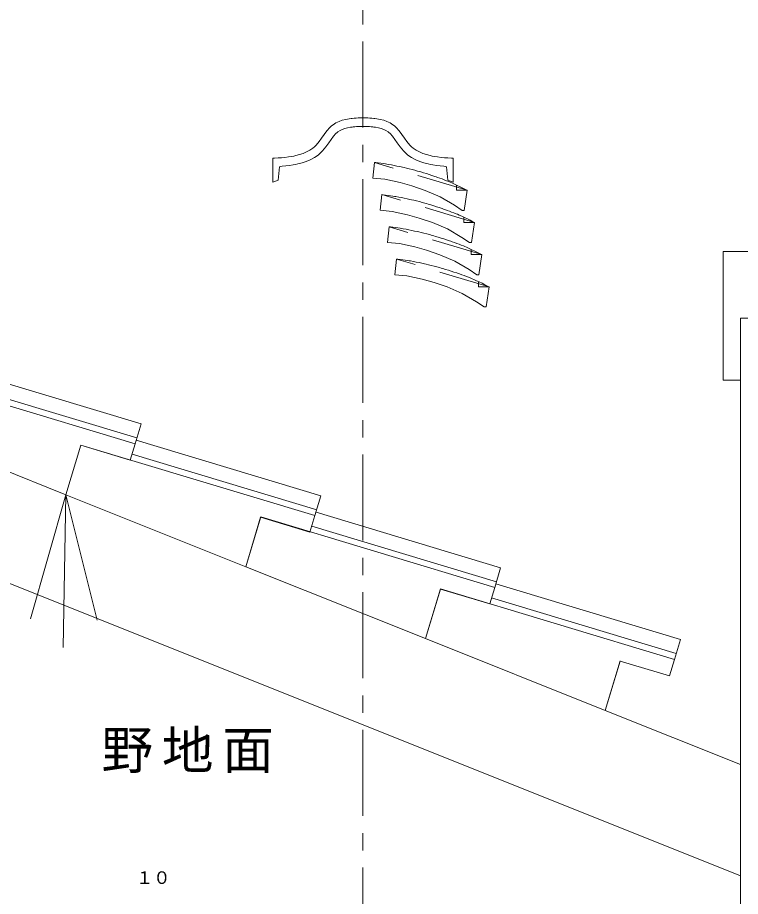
# Model space of a CAD drawing. Units: millimetres, scale not verified. Extents: x -4726 to 4690, y -2905 to 2891.
# Drawn here: x 300 to 1140, y -199 to 823 of the extents above; entities that cross this region are included whole.
import ezdxf
from ezdxf.enums import TextEntityAlignment as Align

# ---------------------------------------------------------------- set-up
doc = ezdxf.new("R2010")
doc.units = ezdxf.units.MM
doc.header["$LTSCALE"] = 20
doc.linetypes.add('CHAIN1', pattern=[8, 5, -1, 1, -1])
doc.linetypes.add('DASHED1', pattern=[1.8, 1.2, -0.6])
for name, color, linetype, lineweight in [('0-0', 7, 'Continuous', 18), ('1-D', 7, 'Continuous', 18), ('1-E', 7, 'Continuous', 18)]:
    doc.layers.add(name, color=color, linetype=linetype, lineweight=lineweight)
doc.styles.add('ＭＳ ゴシック', font='')
doc.styles.get('ＭＳ ゴシック').set_extended_font_data('MS Gothic')

# ---------------------------------------------------------------- blocks, each defined once
blk = doc.blocks.new('kyo6l')
at = {"layer": '1-D'}
for p, q in [((1165.031, 71.407), (1133.031, 71.407)), ((1133.031, 71.407), (1133.031, -43.066)), ((1162.694, 53.215), (1137.04, 53.215)), ((1165.031, -6.407), (1133.031, -6.407)), ((1036.472, -14.171), (1133.031, -14.171))]:
    blk.add_line(p, q, dxfattribs=at)
for points in [[(1165.031, 71.407), (1165.031, -43.066), (1133.031, -43.066)], [(1044.472, -45.19), (1138.034, -45.19), (1144.406, -43.066)]]:
    blk.add_lwpolyline(points, dxfattribs=at)
blk = doc.blocks.new('kyo6md1')
at = {"layer": '1-E'}
for p, q in [((-14.266, 13.83), (-15.056, 6.543)), ((-14.265, 13.829), (-14.266, 13.83)), ((-13.672, 13.76), (-14.265, 13.829)), ((-12.531, 13.62), (-13.672, 13.76)), ((-11.39, 13.474), (-12.531, 13.62)), ((-10.251, 13.317), (-11.39, 13.474)), ((-9.114, 13.148), (-10.251, 13.317)), ((-8.456, 13.043), (-9.114, 13.148)), ((-7.701, 12.915), (-8.456, 13.043)), ((-6.403, 12.679), (-7.701, 12.915)), ((-5.108, 12.426), (-6.403, 12.679)), ((-3.814, 12.16), (-5.108, 12.426)), ((-57.192, 12.064), (-58.422, 11.756)), ((-2.523, 11.884), (-3.814, 12.16)), ((-1.232, 11.602), (-2.523, 11.884)), ((-0.484, 11.438), (-1.232, 11.602)), ((0.584, 11.207), (-0.484, 11.438)), ((1.887, 10.898), (0.584, 11.207)), ((3.186, 10.566), (1.887, 10.898)), ((4.481, 10.215), (3.186, 10.566)), ((5.771, 9.85), (4.481, 10.215)), ((6.518, 9.634), (5.771, 9.85)), ((7.272, 9.412), (6.518, 9.634)), ((8.568, 9.023), (7.272, 9.412)), ((9.861, 8.625), (8.568, 9.023)), ((11.151, 8.217), (9.861, 8.625)), ((12.438, 7.798), (11.151, 8.217)), ((17.964, 12.064), (19.193, 11.756)), ((13.72, 7.368), (12.438, 7.798)), ((14.463, 7.113), (13.72, 7.368)), ((15.071, 6.901), (14.463, 7.113)), ((16.116, 6.527), (15.071, 6.901)), ((17.159, 6.144), (16.116, 6.527)), ((18.197, 5.75), (17.159, 6.144)), ((19.23, 5.344), (18.197, 5.75)), ((20.258, 4.924), (19.23, 5.344)), ((20.851, 4.675), (20.258, 4.924)), ((21.615, 4.344), (20.851, 4.675)), ((22.926, 3.757), (21.615, 4.344)), ((24.229, 3.152), (22.926, 3.757)), ((25.525, 2.532), (24.229, 3.152)), ((26.817, 1.901), (25.525, 2.532)), ((28.105, 1.265), (26.817, 1.901)), ((28.852, 0.894), (27.418, -8.433)), ((28.852, 0.894), (28.105, 1.265)), ((-10.852, -1.137), (-11.641, -8.424)), ((-10.85, -1.137), (-10.852, -1.137)), ((-10.258, -1.207), (-10.85, -1.137)), ((-9.116, -1.346), (-10.258, -1.207)), ((-7.975, -1.493), (-9.116, -1.346)), ((-6.836, -1.649), (-7.975, -1.493)), ((-5.7, -1.819), (-6.836, -1.649)), ((-5.041, -1.924), (-5.7, -1.819)), ((-4.287, -2.052), (-5.041, -1.924)), ((-2.989, -2.288), (-4.287, -2.052)), ((-1.693, -2.541), (-2.989, -2.288)), ((-0.4, -2.807), (-1.693, -2.541)), ((0.892, -3.083), (-0.4, -2.807)), ((2.182, -3.365), (0.892, -3.083)), ((2.931, -3.529), (2.182, -3.365)), ((3.998, -3.76), (2.931, -3.529)), ((5.302, -4.069), (3.998, -3.76)), ((6.601, -4.401), (5.302, -4.069)), ((7.895, -4.752), (6.601, -4.401)), ((9.186, -5.116), (7.895, -4.752)), ((9.933, -5.333), (9.186, -5.116)), ((10.686, -5.555), (9.933, -5.333)), ((11.983, -5.944), (10.686, -5.555)), ((13.276, -6.342), (11.983, -5.944)), ((14.566, -6.75), (13.276, -6.342)), ((15.852, -7.169), (14.566, -6.75)), ((17.135, -7.599), (15.852, -7.169)), ((17.877, -7.854), (17.135, -7.599)), ((18.485, -8.066), (17.877, -7.854)), ((19.531, -8.439), (18.485, -8.066)), ((20.573, -8.823), (19.531, -8.439)), ((21.611, -9.217), (20.573, -8.823)), ((22.644, -9.623), (21.611, -9.217)), ((23.672, -10.043), (22.644, -9.623)), ((24.265, -10.292), (23.672, -10.043)), ((25.03, -10.623), (24.265, -10.292)), ((26.341, -11.21), (25.03, -10.623)), ((27.643, -11.815), (26.341, -11.21)), ((27.418, -8.433), (26.428, -8.446)), ((28.939, -12.435), (27.643, -11.815)), ((-7.437, -16.104), (-8.227, -23.391)), ((-7.436, -16.104), (-7.437, -16.104)), ((-6.843, -16.174), (-7.436, -16.104)), ((-5.701, -16.313), (-6.843, -16.174)), ((-4.561, -16.46), (-5.701, -16.313)), ((30.231, -13.065), (28.939, -12.435)), ((31.52, -13.702), (30.231, -13.065)), ((32.267, -14.073), (30.832, -23.4)), ((32.267, -14.073), (31.52, -13.702)), ((-3.422, -16.616), (-4.561, -16.46)), ((-2.285, -16.786), (-3.422, -16.616)), ((-1.627, -16.891), (-2.285, -16.786)), ((-0.872, -17.019), (-1.627, -16.891)), ((0.426, -17.255), (-0.872, -17.019)), ((1.721, -17.508), (0.426, -17.255)), ((3.015, -17.774), (1.721, -17.508)), ((4.306, -18.05), (3.015, -17.774)), ((5.597, -18.332), (4.306, -18.05)), ((6.345, -18.496), (5.597, -18.332)), ((7.413, -18.727), (6.345, -18.496)), ((8.716, -19.036), (7.413, -18.727)), ((10.015, -19.368), (8.716, -19.036)), ((11.31, -19.718), (10.015, -19.368)), ((12.6, -20.083), (11.31, -19.718)), ((13.347, -20.3), (12.6, -20.083)), ((14.101, -20.522), (13.347, -20.3)), ((15.397, -20.911), (14.101, -20.522)), ((16.69, -21.309), (15.397, -20.911)), ((17.98, -21.717), (16.69, -21.309)), ((19.267, -22.136), (17.98, -21.717)), ((20.549, -22.566), (19.267, -22.136)), ((21.292, -22.821), (20.549, -22.566)), ((21.9, -23.033), (21.292, -22.821)), ((22.945, -23.406), (21.9, -23.033)), ((23.988, -23.789), (22.945, -23.406)), ((25.026, -24.184), (23.988, -23.789)), ((26.059, -24.59), (25.026, -24.184)), ((30.832, -23.4), (29.843, -23.413)), ((27.087, -25.009), (26.059, -24.59)), ((27.68, -25.259), (27.087, -25.009)), ((28.444, -25.59), (27.68, -25.259)), ((29.755, -26.177), (28.444, -25.59)), ((31.058, -26.782), (29.755, -26.177)), ((32.354, -27.402), (31.058, -26.782)), ((33.646, -28.032), (32.354, -27.402)), ((34.934, -28.669), (33.646, -28.032)), ((-4.023, -31.071), (-4.812, -38.358)), ((-4.021, -31.071), (-4.023, -31.071)), ((-3.429, -31.141), (-4.021, -31.071)), ((-2.287, -31.28), (-3.429, -31.141)), ((-1.146, -31.427), (-2.287, -31.28)), ((-0.007, -31.583), (-1.146, -31.427)), ((1.129, -31.753), (-0.007, -31.583)), ((1.788, -31.858), (1.129, -31.753)), ((2.542, -31.985), (1.788, -31.858)), ((3.84, -32.222), (2.542, -31.985)), ((5.136, -32.475), (3.84, -32.222)), ((6.429, -32.741), (5.136, -32.475)), ((35.681, -29.04), (34.247, -38.367)), ((35.681, -29.04), (34.934, -28.669)), ((7.721, -33.017), (6.429, -32.741)), ((9.012, -33.298), (7.721, -33.017)), ((9.76, -33.463), (9.012, -33.298)), ((10.827, -33.693), (9.76, -33.463)), ((12.131, -34.003), (10.827, -33.693)), ((13.43, -34.335), (12.131, -34.003)), ((14.724, -34.685), (13.43, -34.335)), ((16.015, -35.05), (14.724, -34.685)), ((16.762, -35.267), (16.015, -35.05)), ((17.515, -35.489), (16.762, -35.267)), ((18.812, -35.878), (17.515, -35.489)), ((20.105, -36.276), (18.812, -35.878)), ((21.395, -36.684), (20.105, -36.276)), ((22.681, -37.103), (21.395, -36.684)), ((23.964, -37.533), (22.681, -37.103)), ((24.706, -37.788), (23.964, -37.533)), ((25.314, -38), (24.706, -37.788)), ((26.36, -38.373), (25.314, -38)), ((27.402, -38.756), (26.36, -38.373)), ((28.44, -39.151), (27.402, -38.756)), ((29.473, -39.557), (28.44, -39.151)), ((30.501, -39.976), (29.473, -39.557)), ((31.094, -40.226), (30.501, -39.976)), ((31.859, -40.556), (31.094, -40.226)), ((33.17, -41.144), (31.859, -40.556)), ((34.247, -38.367), (33.257, -38.38)), ((34.472, -41.749), (33.17, -41.144)), ((35.769, -42.369), (34.472, -41.749)), ((37.06, -42.999), (35.769, -42.369)), ((38.349, -43.636), (37.06, -42.999)), ((39.096, -44.007), (37.661, -53.334)), ((39.096, -44.007), (38.349, -43.636)), ((37.661, -53.334), (36.672, -53.347))]:
    blk.add_line(p, q, dxfattribs=at)
at = {"layer": '1-E', "linetype": 'DASHED1'}
for p, q in [((28.852, 0.894), (-14.266, 13.83)), ((32.267, -14.073), (-10.852, -1.137)), ((35.681, -29.04), (-7.437, -16.104)), ((39.096, -44.007), (-4.023, -31.071))]:
    blk.add_line(p, q, dxfattribs=at)
at = {"layer": '1-E'}
for points in [[(-61.614, 15.795), (-60.693, 15.845), (-59.104, 15.938), (-57.514, 16.051), (-55.923, 16.195), (-54.329, 16.384), (-52.733, 16.63), (-51.805, 16.803), (-50.812, 17.017), (-49.11, 17.463), (-47.445, 18.018), (-45.841, 18.695), (-44.325, 19.51), (-42.922, 20.474), (-42.17, 21.108), (-41.339, 21.935), (-40.036, 23.505), (-38.835, 25.186), (-37.66, 26.896), (-36.439, 28.55), (-35.098, 30.064), (-34.236, 30.846), (-33.518, 31.39), (-32.183, 32.205), (-30.746, 32.877), (-29.233, 33.416), (-27.669, 33.833), (-26.08, 34.14), (-25.156, 34.272), (-24.63, 34.334), (-23.725, 34.419), (-22.824, 34.481), (-21.925, 34.526), (-21.029, 34.558), (-20.133, 34.583), (-19.614, 34.595)], [(22.386, 15.795), (21.464, 15.845), (19.876, 15.938), (18.286, 16.051), (16.694, 16.195), (15.101, 16.384), (13.504, 16.63), (12.576, 16.803), (11.583, 17.017), (9.882, 17.463), (8.216, 18.018), (6.613, 18.695), (5.097, 19.51), (3.693, 20.474), (2.942, 21.108), (2.111, 21.935), (0.808, 23.505), (-0.394, 25.186), (-1.568, 26.896), (-2.789, 28.55), (-4.131, 30.064), (-4.993, 30.846), (-5.711, 31.39), (-7.046, 32.205), (-8.483, 32.877), (-9.996, 33.416), (-11.559, 33.833), (-13.149, 34.14), (-14.072, 34.272), (-14.599, 34.334), (-15.504, 34.419), (-16.405, 34.481), (-17.303, 34.526), (-18.2, 34.558), (-19.095, 34.583), (-19.614, 34.595)], [(-57.192, 12.064), (-55.507, 12.217), (-53.79, 12.42), (-52.061, 12.686), (-51.016, 12.881), (-49.883, 13.125), (-47.97, 13.626), (-46.032, 14.272), (-44.113, 15.083), (-42.24, 16.089), (-40.494, 17.289), (-39.466, 18.156), (-38.383, 19.233), (-36.866, 21.062), (-35.559, 22.891), (-34.402, 24.575), (-33.327, 26.031), (-32.249, 27.248), (-31.68, 27.764), (-31.262, 28.08), (-30.287, 28.676), (-29.225, 29.173), (-28.045, 29.593), (-26.773, 29.932), (-25.417, 30.194), (-24.641, 30.305), (-24.211, 30.355), (-23.4, 30.432), (-22.585, 30.488), (-21.753, 30.53), (-20.902, 30.56), (-20.03, 30.584), (-19.614, 30.594)], [(17.964, 12.064), (16.278, 12.217), (14.561, 12.42), (12.832, 12.686), (11.788, 12.881), (10.655, 13.125), (8.741, 13.626), (6.803, 14.272), (4.884, 15.083), (3.011, 16.089), (1.266, 17.289), (0.238, 18.156), (-0.846, 19.233), (-2.363, 21.062), (-3.67, 22.891), (-4.827, 24.575), (-5.902, 26.031), (-6.98, 27.248), (-7.548, 27.764), (-7.966, 28.08), (-8.942, 28.676), (-10.004, 29.173), (-11.184, 29.593), (-12.455, 29.932), (-13.811, 30.194), (-14.587, 30.305), (-15.018, 30.355), (-15.829, 30.432), (-16.643, 30.488), (-17.475, 30.53), (-18.327, 30.56), (-19.199, 30.584), (-19.614, 30.594)], [(-61.614, 15.795), (-61.614, 4.595), (-59.11, 5.559), (-58.422, 11.756)], [(22.386, 15.795), (22.386, 4.595), (19.882, 5.559), (19.193, 11.756)], [(26.428, -8.446), (22.877, -6.055), (16.207, -2.129), (9.333, 0.84), (3.155, 2.922), (-2.371, 4.479), (-9.415, 6.04), (-15.056, 6.543)], [(29.843, -23.413), (26.292, -21.022), (19.622, -17.096), (12.747, -14.127), (6.57, -12.045), (1.043, -10.488), (-6, -8.927), (-11.641, -8.424)], [(33.257, -38.38), (29.706, -35.989), (23.036, -32.062), (16.162, -29.094), (9.984, -27.012), (4.458, -25.455), (-2.586, -23.894), (-8.227, -23.391)], [(36.672, -53.347), (33.121, -50.956), (26.451, -47.029), (19.576, -44.06), (13.399, -41.979), (7.873, -40.422), (0.829, -38.861), (-4.812, -38.358)]]:
    blk.add_lwpolyline(points, dxfattribs=at)
at = {"layer": '1-E', "color": 5}
for points in [[(28.852, 0.894), (23.863, 0.894), (23.863, 3.322)], [(32.267, -14.073), (27.277, -14.073), (27.277, -11.645)], [(35.681, -29.04), (30.692, -29.04), (30.692, -26.612)], [(39.096, -44.007), (34.106, -44.007), (34.106, -41.579)]]:
    blk.add_lwpolyline(points, dxfattribs=at)

msp = doc.modelspace()

# ---------------------------------------------------------------- linework, layer by layer
at = {"layer": '0-0', "color": 4, "linetype": 'CHAIN1'}
msp.add_line((701.29, 1754.78), (701.29, -1127.3), dxfattribs=at)
at = {"layer": '0-0'}
for p, q in [((1120.02, 401.15), (1120.02, 550.8)), ((1140.02, -991.13), (1140.02, 473.25)), ((164.57, 409.41), (436.54, 327.41)), ((228.88, 415.12), (443.47, 350.42)), ((223.96, 398.82), (438.56, 334.11)), ((1140.02, 401.15), (1120.02, 401.15)), ((147.14, 351.59), (356.04, 268.03)), ((443.47, 350.42), (436.54, 327.41)), ((436.54, 327.41), (430.76, 308.26)), ((356.04, 268.03), (373.48, 325.85)), ((373.39, 325.56), (356.04, 268.03)), ((373.39, 325.56), (430.76, 308.26)), ((373.48, 325.85), (645.44, 243.85)), ((432.87, 315.25), (647.46, 250.55)), ((1140.02, -174.81), (-53.89, 302.76)), ((356.04, 268.03), (314.66, 123.85)), ((356.04, 268.03), (352.9, 90.57)), ((356.04, 268.03), (564.95, 184.46)), ((356.04, 268.03), (392.3, 122.47)), ((564.95, 184.46), (582.39, 242.29)), ((582.3, 242), (564.95, 184.46)), ((582.3, 242), (639.67, 224.7)), ((582.39, 242.29), (854.35, 160.28)), ((645.44, 243.85), (639.67, 224.7)), ((641.78, 231.69), (856.37, 166.98)), ((564.95, 184.46), (773.86, 100.9)), ((773.86, 100.9), (791.29, 158.72)), ((791.21, 158.43), (773.86, 100.9)), ((791.21, 158.43), (848.58, 141.13)), ((791.29, 158.72), (1063.26, 76.72)), ((854.35, 160.28), (848.58, 141.13)), ((850.69, 148.13), (1065.28, 83.42)), ((773.86, 100.9), (982.77, 17.34)), ((982.77, 17.34), (1000.2, 75.16)), ((1000.11, 74.87), (982.77, 17.34)), ((1000.11, 74.87), (1057.48, 57.57)), ((1063.26, 76.72), (1057.48, 57.57)), ((982.77, 17.34), (1140.02, -45.56))]:
    msp.add_line(p, q, dxfattribs=at)
for points in [[(437.79, 331.56), (652.38, 266.85), (645.44, 243.85)], [(646.7, 248), (861.29, 183.29), (854.35, 160.28)], [(855.6, 164.43), (1070.2, 99.73), (1063.26, 76.72)]]:
    msp.add_lwpolyline(points, dxfattribs=at)

# ---------------------------------------------------------------- block references
at = {"layer": '0-0', "xscale": 2.5, "yscale": 2.5}
for name, p in [('kyo6l', (-1471.16, 586.23)), ('kyo6md1', (750.33, 619.75))]:
    msp.add_blockref(name, p, dxfattribs=at)

# ---------------------------------------------------------------- texts
at = {"layer": '0-0', "color": 4, "style": 'ＭＳ ゴシック'}
msp.add_text('１０', height=14.66, dxfattribs=at).set_placement((437.47, -188.64), align=Align.BOTTOM_LEFT)
at = {"layer": '0-0', "insert": (397.27, -55.38), "char_height": 43.99, "attachment_point": 7, "style": 'ＭＳ ゴシック'}
msp.add_mtext('\\T1.17;野地面', dxfattribs=at)

doc.saveas('drawing.dxf')
